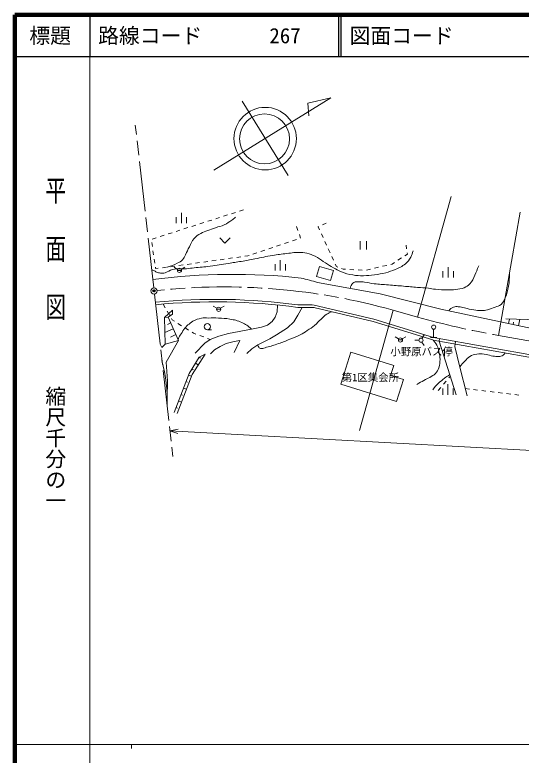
# Model space of a CAD drawing. Units: millimetres on the paper. Extents: x 40 to 680, y 20 to 380.
# Drawn here: x 40 to 161.6, y 202.4 to 380 of the extents above; entities that cross this region are included whole.
import ezdxf
from ezdxf.enums import TextEntityAlignment as Align

# ---------------------------------------------------------------- set-up
doc = ezdxf.new("R2010")
doc.units = ezdxf.units.MM
doc.header["$PDMODE"] = 32
doc.header["$PDSIZE"] = 0.5
doc.linetypes.add('CHAIN', pattern=[18.5, 12, -1.5, 3.5, -1.5])
for name, color, linetype, lineweight in [('M-BGD', 7, 'Continuous', 13), ('M-BMK', 2, 'CHAIN', 13), ('M-BMK-SRVR', 3, 'Continuous', 13), ('M-STR-HTXT', 7, 'Continuous', 13), ('M-TTL', 2, 'Continuous', 140), ('M-TTL-BAND', 7, 'Continuous', 13), ('M-TTL-LINE', 7, 'Continuous', 25)]:
    doc.layers.add(name, color=color, linetype=linetype, lineweight=lineweight)
doc.layers.add('M-OTRS', color=6, linetype='Continuous')
doc.layers.add('M-TTL-TXT', color=7, linetype='Continuous')
doc.styles.add('@ＭＳ ゴシック', font='')
doc.styles.add('ＭＳ ゴシック', font='')
doc.styles.get('@ＭＳ ゴシック').set_extended_font_data('@MS Gothic')
doc.styles.get('ＭＳ ゴシック').set_extended_font_data('MS Gothic')

msp = doc.modelspace()

# ---------------------------------------------------------------- linework, layer by layer
at = {"layer": 'M-BGD'}
for p, q in [((136.66, 307.513), (144.776, 336.394)), ((80, 330), (80, 332.5)), ((93.004, 332.589), (92.051, 332.286)), ((94.91, 333.195), (93.957, 332.892)), ((156.153, 303.073), (161.345, 332.621)), ((78.75, 330), (78.75, 331.5)), ((81.25, 330), (81.25, 331.5)), ((87.286, 330.77), (86.333, 330.466)), ((89.192, 331.376), (88.239, 331.073)), ((91.098, 331.982), (90.145, 331.679)), ((81.569, 328.95), (80.616, 328.647)), ((83.475, 329.557), (82.522, 329.254)), ((85.38, 330.163), (84.428, 329.86)), ((107.986, 328.267), (107.651, 329.209)), ((112.954, 329.234), (112.838, 329.182)), ((112.838, 329.182), (113.201, 328.388)), ((114.783, 330.043), (113.869, 329.638)), ((75.851, 327.131), (74.898, 326.828)), ((77.757, 327.737), (76.804, 327.434)), ((79.663, 328.344), (78.71, 328.041)), ((108.632, 326.452), (108.322, 327.325)), ((113.617, 327.478), (114.032, 326.569)), ((72.899, 325.379), (73.04, 324.389)), ((73.945, 326.525), (72.992, 326.221)), ((89.2, 326.487), (90.45, 325.237)), ((91.7, 326.487), (90.45, 325.237)), ((104.771, 325.153), (105.719, 325.472)), ((106.667, 325.791), (107.615, 326.11)), ((108.563, 326.429), (108.632, 326.452)), ((114.447, 325.659), (114.863, 324.749)), ((122.948, 325.716), (122.948, 323.716)), ((124.448, 325.716), (124.448, 323.716)), ((73.182, 323.399), (73.323, 322.409)), ((99.085, 323.24), (100.032, 323.559)), ((100.98, 323.878), (101.928, 324.197)), ((102.876, 324.515), (103.824, 324.834)), ((115.278, 323.84), (115.694, 322.93)), ((134.073, 323.882), (133.943, 324.751)), ((91.302, 321.535), (92.292, 321.674)), ((93.283, 321.814), (94.273, 321.954)), ((95.263, 322.093), (95.974, 322.193)), ((95.974, 322.193), (96.241, 322.283)), ((97.189, 322.602), (98.137, 322.921)), ((116.109, 322.021), (116.524, 321.111)), ((131.984, 321.129), (132.822, 321.676)), ((133.659, 322.222), (134.262, 322.615)), ((134.262, 322.615), (134.221, 322.893)), ((73.465, 321.419), (73.606, 320.429)), ((77.439, 319.581), (78.429, 319.721)), ((79.42, 319.86), (80.41, 320)), ((81.4, 320.139), (82.39, 320.279)), ((83.38, 320.418), (84.371, 320.558)), ((85.361, 320.698), (86.351, 320.837)), ((87.341, 320.977), (88.332, 321.116)), ((89.322, 321.256), (90.312, 321.395)), ((102.499, 318.672), (102.499, 320.172)), ((103.749, 318.672), (103.749, 321.172)), ((104.999, 318.672), (104.999, 320.172)), ((116.94, 320.201), (117.206, 319.618)), ((128.32, 319.67), (129.291, 319.906)), ((130.263, 320.143), (130.596, 320.224)), ((130.596, 320.224), (131.146, 320.583)), ((73.748, 319.439), (73.793, 319.118)), ((73.793, 319.118), (74.464, 319.2)), ((75.456, 319.322), (76.449, 319.444)), ((79.096, 318.945), (78.23, 319.445)), ((79.03, 318.695), (80.03, 318.695)), ((79.963, 318.945), (80.829, 319.445)), ((113.185, 319.65), (112.471, 317.254)), ((113.185, 319.65), (116.539, 318.652)), ((116.539, 318.652), (115.826, 316.256)), ((117.206, 319.618), (117.54, 319.487)), ((118.471, 319.122), (118.832, 318.981)), ((118.832, 318.981), (119.444, 318.949)), ((120.442, 318.896), (121.441, 318.844)), ((122.44, 318.792), (123.438, 318.74)), ((124.434, 318.723), (125.405, 318.959)), ((126.377, 319.196), (127.348, 319.433)), ((142.809, 316.998), (142.809, 318.498)), ((144.059, 316.998), (144.059, 319.498)), ((145.309, 316.998), (145.309, 318.498)), ((112.471, 317.254), (115.826, 316.256)), ((112.719, 315.826), (127.764, 313.073)), ((127.764, 313.073), (142.291, 309.371)), ((75.638, 310.617), (76.13, 309.746)), ((75.91, 307.418), (77.905, 309.186)), ((77.905, 309.186), (77.845, 308.224)), ((88.501, 309.622), (87.635, 310.122)), ((88.434, 309.372), (89.434, 309.372)), ((89.367, 309.622), (90.233, 310.122)), ((103.11, 310.388), (103.011, 308.794)), ((107.958, 307.925), (108.982, 309.816)), ((111.775, 309.801), (126.076, 306.434)), ((111.912, 310.385), (126.234, 307.013)), ((130.884, 309.136), (122.768, 280.255)), ((142.291, 309.371), (172.387, 303.013)), ((76.801, 307.471), (75.91, 307.418)), ((76.074, 300.962), (75.91, 307.418)), ((76.622, 308.876), (76.933, 308.325)), ((77.845, 308.224), (76.801, 307.471)), ((76.801, 307.471), (79.289, 301.903)), ((77.121, 308.076), (77.323, 307.848)), ((102.545, 307.441), (101.775, 306.438)), ((103.011, 308.794), (102.545, 307.441)), ((106.971, 306.366), (107.958, 307.925)), ((77.423, 306.079), (76.692, 305.752)), ((77.606, 307.135), (77.778, 306.83)), ((77.778, 306.83), (78.33, 306.486)), ((79.179, 305.958), (80.028, 305.429)), ((100.702, 305.575), (99.21, 305.086)), ((101.775, 306.438), (100.702, 305.575)), ((105.46, 304.951), (106.971, 306.366)), ((126.076, 306.434), (140.389, 302.013)), ((126.234, 307.013), (140.566, 302.586)), ((184.96, 306.22), (157.93, 307.06)), ((158.56, 305.934), (158.792, 307.033)), ((159.659, 305.702), (159.775, 306.251)), ((160.954, 305.428), (161.277, 306.956)), ((78.045, 304.687), (76.002, 303.774)), ((80.876, 304.9), (81.725, 304.372)), ((82.574, 303.843), (82.925, 303.625)), ((86.25, 304.437), (87.25, 304.437)), ((96.831, 304.619), (91.28, 303.546)), ((99.21, 305.086), (96.831, 304.619)), ((102.843, 303.226), (105.46, 304.951)), ((140.566, 304.586), (140.566, 302.586)), ((78.667, 303.295), (77.356, 302.709)), ((82.925, 303.625), (83.476, 303.424)), ((84.416, 303.081), (85.355, 302.738)), ((86.918, 302.147), (85.635, 301.237)), ((86.294, 302.395), (86.946, 302.157)), ((89.017, 302.916), (86.918, 302.147)), ((91.28, 303.546), (89.017, 302.916)), ((98.346, 300.823), (101.249, 302.262)), ((101.249, 302.262), (102.843, 303.226)), ((132.166, 302.253), (131.3, 302.753)), ((132.099, 302.003), (133.099, 302.003)), ((133.032, 302.253), (133.898, 302.753)), ((137.02, 301.95), (136.02, 301.95)), ((137.77, 302.383), (138.27, 303.249)), ((139.816, 302.586), (141.316, 302.586)), ((140.461, 301.996), (171.244, 296.513)), ((140.566, 302.586), (171.349, 297.103)), ((141.983, 302.334), (141.878, 301.743)), ((74.879, 300.991), (75.324, 300.203)), ((75.324, 300.203), (76.074, 300.962)), ((79.289, 301.903), (76.074, 300.962)), ((79.289, 301.903), (76.321, 296.663)), ((85.635, 301.237), (83.303, 298.858)), ((87.917, 299.604), (89.32, 300.45)), ((89.32, 300.45), (90.786, 301.152)), ((90.786, 301.152), (92.705, 301.647)), ((94.005, 301.854), (92.684, 298.985)), ((92.705, 301.647), (94.005, 301.854)), ((96.919, 299.919), (98.346, 300.823)), ((137.77, 301.517), (138.27, 300.651)), ((141.878, 301.743), (145.951, 288.865)), ((145.686, 300.434), (145.704, 301.062)), ((146.785, 295.799), (145.686, 300.434)), ((145.81, 301.652), (145.704, 301.062)), ((85.736, 298.64), (82.569, 293.709)), ((84.252, 297.888), (85.736, 298.64)), ((86.989, 298.696), (87.917, 299.604)), ((95.693, 298.789), (96.919, 299.919)), ((118.294, 291.435), (120.671, 299.073)), ((120.671, 299.073), (130.983, 295.864)), ((76.321, 296.663), (76.663, 292.231)), ((81.838, 293.996), (84.252, 297.888)), ((84.252, 297.888), (84.61, 297.666)), ((82.495, 295.056), (82.831, 294.847)), ((83.374, 296.472), (84.067, 296.042)), ((130.983, 295.864), (130.24, 293.476)), ((148.6, 288.567), (146.785, 295.799)), ((78.244, 284.571), (81.838, 293.996)), ((82.569, 293.709), (79.018, 284.342)), ((81.687, 293.598), (82.421, 293.318)), ((130.24, 293.476), (133.296, 292.525)), ((144.245, 292.916), (144.555, 293.278)), ((76.663, 292.231), (76.578, 288.016)), ((81.093, 292.041), (81.462, 291.9)), ((118.294, 291.435), (131.661, 287.274)), ((133.296, 292.525), (131.661, 287.274)), ((142.942, 291.4), (143.593, 292.158)), ((144.009, 288.875), (144.009, 291.375)), ((80.499, 290.484), (81.24, 290.201)), ((141.638, 289.883), (142.29, 290.641)), ((142.759, 288.875), (142.759, 290.375)), ((145.259, 288.875), (145.259, 290.375)), ((148.154, 290.344), (149.147, 290.225)), ((150.14, 290.107), (151.133, 289.988)), ((152.126, 289.869), (153.119, 289.751)), ((154.112, 289.632), (155.105, 289.513)), ((79.905, 288.926), (80.277, 288.785)), ((156.097, 289.395), (157.09, 289.276)), ((158.083, 289.157), (159.076, 289.039)), ((160.069, 288.92), (161.062, 288.801)), ((79.311, 287.369), (80.058, 287.084)), ((78.717, 285.812), (79.092, 285.669))]:
    msp.add_line(p, q, dxfattribs=at)
for centre, radius in [((79.53, 318.695), 0.5), ((88.934, 309.372), 0.5), ((86.25, 305.187), 0.75), ((140.566, 305.086), 0.5), ((132.599, 302.003), 0.5), ((137.52, 301.95), 0.5)]:
    msp.add_circle(centre, radius, dxfattribs=at)
for centre, radius, start, end in [((92.452, 164.751), 152.985, 83.88737, 97.25896), ((72.292, 169.407), 151.897, 74.56458, 76.11512), ((88.158, 164.769), 146.984, 82.25712, 95.62893), ((88.158, 164.769), 146.384, 82.24047, 95.62893), ((108.904, 164.56), 145.256, 88.81799, 90.38717), ((108.904, 164.56), 145.856, 88.81799, 90.37038), ((37.612, 287.251), 38.974, 358.26978, 14.64798)]:
    msp.add_arc(centre, radius, start, end, dxfattribs=at)
for points, knots in [([(93.026, 331.473), (92.593, 331.123), (92.463, 331.029), (92.091, 330.762), (91.419, 330.279), (91.037, 330.004), (90.295, 329.639), (89.519, 329.258), (89.015, 329.214), (88.2, 328.928), (87.467, 328.672), (87.054, 328.534), (86.329, 328.255), (85.681, 328.006), (85.287, 327.924), (84.683, 327.582), (84.001, 327.195), (83.593, 326.971), (83.074, 326.384), (82.471, 325.703), (82.333, 325.172), (81.914, 324.364), (81.536, 323.633), (81.397, 323.186), (81.016, 322.456), (80.759, 321.963), (80.689, 321.625), (80.306, 321.221), (79.89, 320.783), (79.526, 320.688), (78.996, 320.398), (78.115, 319.916), (77.728, 319.827), (76.602, 319.463)], [0, 0, 0, 0, 1, 1, 1, 2, 2, 2, 3, 3, 3, 4, 4, 4, 5, 5, 5, 6, 6, 6, 7, 7, 7, 8, 8, 8, 9, 9, 9, 10, 10, 10, 11, 11, 11, 11]), ([(135.629, 323.421), (135.453, 322.709), (135.367, 322.432), (135.061, 321.86), (134.69, 321.165), (134.383, 320.81), (133.784, 320.298), (132.957, 319.593), (132.367, 319.348), (131.37, 318.914), (130.498, 318.535), (129.985, 318.369), (129.064, 318.134), (128.026, 317.868), (127.429, 317.775), (126.367, 317.637), (125.332, 317.502), (124.748, 317.428), (123.705, 317.424), (122.705, 317.42), (122.135, 317.425), (121.15, 317.601), (120.061, 317.797), (119.446, 317.939), (118.417, 318.347), (117.633, 318.657), (117.237, 318.93), (116.501, 319.34), (115.741, 319.764), (115.315, 320.003), (114.585, 320.476), (113.816, 320.973), (113.472, 321.387), (112.668, 321.824), (111.92, 322.231), (111.462, 322.397), (110.645, 322.641), (109.877, 322.87), (109.424, 322.956), (108.623, 322.996), (107.331, 323.06), (106.607, 322.889), (105.322, 322.747), (103.974, 322.598), (103.219, 322.502), (101.88, 322.286), (100.221, 322.018), (99.308, 321.78), (97.657, 321.47), (96.369, 321.228), (95.648, 321.088), (94.357, 320.866), (93.153, 320.66), (92.476, 320.559), (91.269, 320.369), (89.565, 320.101), (88.615, 319.917), (86.904, 319.695), (85.398, 319.499), (84.545, 319.47), (83.036, 319.305), (82.342, 319.229), (81.958, 319.144), (81.261, 319.092), (79.933, 318.993), (79.151, 319.221), (77.855, 318.914), (77.13, 318.743), (76.831, 318.34), (76.116, 318.134), (75.689, 318.01), (75.424, 318.045), (74.98, 318.063), (74.613, 318.077), (74.401, 318.112), (74.057, 318.24), (73.758, 318.351), (73.693, 318.626), (73.383, 318.701), (73.188, 318.749), (73.084, 318.754), (72.871, 318.731)], [0, 0, 0, 0, 1, 1, 1, 2, 2, 2, 3, 3, 3, 4, 4, 4, 5, 5, 5, 6, 6, 6, 7, 7, 7, 8, 8, 8, 9, 9, 9, 10, 10, 10, 11, 11, 11, 12, 12, 12, 13, 13, 13, 14, 14, 14, 15, 15, 15, 16, 16, 16, 17, 17, 17, 18, 18, 18, 19, 19, 19, 20, 20, 20, 21, 21, 21, 22, 22, 22, 23, 23, 23, 24, 24, 24, 25, 25, 25, 26, 26, 26, 27, 27, 27, 27]), ([(151.394, 319.805), (150.992, 318.731), (150.873, 318.41), (150.454, 317.554), (150.042, 316.709), (149.923, 316.137), (149.274, 315.456), (148.833, 314.994), (148.516, 314.768), (147.92, 314.539), (147.14, 314.239), (146.652, 314.223), (145.822, 314.124), (145.058, 314.032), (144.626, 313.986), (143.856, 313.993), (142.744, 314.002), (142.119, 314.036), (141.015, 314.167), (140.355, 314.246), (139.993, 314.352), (139.333, 314.43), (138.304, 314.551), (137.721, 314.545), (136.689, 314.626), (135.391, 314.729), (134.665, 314.8), (133.368, 314.91), (131.943, 315.031), (131.144, 315.097), (129.719, 315.216), (128.379, 315.328), (127.625, 315.349), (126.289, 315.5), (125.37, 315.604), (124.869, 315.759), (123.951, 315.872), (123.483, 315.929), (123.22, 315.978), (122.749, 315.981), (122.214, 315.984), (121.861, 316.045), (121.394, 315.784), (121.078, 315.607), (120.958, 315.403), (120.783, 315.085), (120.644, 314.834), (120.603, 314.71), (120.524, 314.398)], [0, 0, 0, 0, 1, 1, 1, 2, 2, 2, 3, 3, 3, 4, 4, 4, 5, 5, 5, 6, 6, 6, 7, 7, 7, 8, 8, 8, 9, 9, 9, 10, 10, 10, 11, 11, 11, 12, 12, 12, 13, 13, 13, 14, 14, 14, 15, 15, 15, 16, 16, 16, 16]), ([(158.789, 318.078), (158.767, 316.636), (158.765, 316.154), (158.544, 314.947), (158.335, 313.801), (158.201, 313.144), (157.735, 312.076), (157.448, 311.42), (157.281, 311.008), (156.746, 310.532), (156.294, 310.13), (155.89, 310.131), (155.328, 309.905), (154.622, 309.621), (154.248, 309.38), (153.502, 309.224), (152.927, 309.103), (152.591, 309.096), (152.003, 309.088), (151.3, 309.078), (150.901, 309.096), (150.205, 309.197), (149.331, 309.323), (148.861, 309.505), (147.997, 309.687), (147.413, 309.81), (147.094, 309.952), (146.498, 309.987), (146.051, 310.013), (145.78, 310.043), (145.353, 309.905), (144.799, 309.726), (144.592, 309.435), (144.194, 308.969)], [0, 0, 0, 0, 1, 1, 1, 2, 2, 2, 3, 3, 3, 4, 4, 4, 5, 5, 5, 6, 6, 6, 7, 7, 7, 8, 8, 8, 9, 9, 9, 10, 10, 10, 11, 11, 11, 11]), ([(96.831, 304.619), (95.88, 305.43), (95.497, 305.745), (94.498, 306.218), (93.44, 306.718), (92.758, 306.795), (91.607, 307.006), (90.578, 307.195), (89.987, 307.226), (88.941, 307.269), (87.974, 307.309), (87.431, 307.279), (86.463, 307.269), (85.817, 307.262), (85.445, 307.35), (84.811, 307.231), (83.98, 307.076), (83.49, 306.943), (82.783, 306.48), (81.819, 305.849), (81.287, 305.419), (80.605, 304.49), (79.974, 303.63), (79.427, 302.632), (79.172, 302.166)], [0, 0, 0, 0, 1, 1, 1, 2, 2, 2, 3, 3, 3, 4, 4, 4, 5, 5, 5, 6, 6, 6, 7, 7, 7, 8, 8, 8, 8]), ([(98.346, 300.823), (98.376, 300.582), (98.404, 300.425), (98.562, 300.243), (98.74, 300.039), (98.924, 299.969), (99.195, 299.962), (99.7, 299.95), (99.971, 300.111), (100.459, 300.243), (101.582, 300.548), (102.203, 300.747), (103.305, 301.122), (104.391, 301.491), (104.983, 301.742), (106.045, 302.175), (107.012, 302.571), (107.576, 302.749), (108.504, 303.229), (109.204, 303.592), (109.565, 303.853), (110.226, 304.283), (110.927, 304.74), (111.334, 304.983), (111.982, 305.513), (112.632, 306.044), (112.917, 306.43), (113.534, 306.999), (114.065, 307.489), (114.297, 307.86), (114.922, 308.222), (115.389, 308.492), (115.609, 308.58), (116.194, 308.761)], [0, 0, 0, 0, 1, 1, 1, 2, 2, 2, 3, 3, 3, 4, 4, 4, 5, 5, 5, 6, 6, 6, 7, 7, 7, 8, 8, 8, 9, 9, 9, 10, 10, 10, 11, 11, 11, 11]), ([(136.541, 291.329), (137.341, 291.811), (137.555, 291.943), (138.22, 292.308), (138.761, 292.606), (139.087, 292.73), (139.619, 293.043), (140.171, 293.368), (140.537, 293.493), (140.984, 293.953), (141.423, 294.405), (141.577, 294.758), (141.788, 295.352), (142.053, 296.095), (142.11, 296.557), (142.103, 297.346), (142.097, 298.105), (141.974, 298.526), (141.823, 299.27), (141.744, 299.66), (141.681, 299.876), (141.543, 300.249), (141.265, 301.002), (141.014, 301.257), (140.461, 301.996)], [0, 0, 0, 0, 1, 1, 1, 2, 2, 2, 3, 3, 3, 4, 4, 4, 5, 5, 5, 6, 6, 6, 7, 7, 7, 8, 8, 8, 8]), ([(146.854, 295.523), (147.382, 296.2), (147.539, 296.405), (148.035, 296.919), (148.491, 297.39), (148.704, 297.723), (149.268, 298.057), (149.855, 298.405), (150.246, 298.514), (150.919, 298.627), (151.613, 298.743), (152.022, 298.705), (152.722, 298.627), (153.395, 298.551), (153.743, 298.346), (154.41, 298.228), (154.984, 298.127), (155.307, 298.031), (155.89, 298.038), (156.331, 298.044), (156.616, 297.991), (157.009, 298.19), (157.375, 298.375), (157.519, 298.563), (157.77, 298.913)], [0, 0, 0, 0, 1, 1, 1, 2, 2, 2, 3, 3, 3, 4, 4, 4, 5, 5, 5, 6, 6, 6, 7, 7, 7, 8, 8, 8, 8]), ([(140.351, 290.051), (140.932, 290.803), (141.118, 291.05), (141.698, 291.606), (142.242, 292.128), (142.595, 292.368), (143.197, 292.821), (143.667, 293.175), (143.828, 293.289), (144.423, 293.697)], [0, 0, 0, 0, 1, 1, 1, 2, 2, 2, 3, 3, 3, 3])]:
    msp.add_open_spline(points, degree=3, knots=knots, dxfattribs=at)
at = {"layer": 'M-BMK'}
for p, q in [((73.347, 314.522), (68.932, 353.523)), ((73.516, 313.032), (77.931, 274.031)), ((130.884, 309.136), (136.66, 307.513)), ((156.153, 303.073), (171.173, 300.434))]:
    msp.add_line(p, q, dxfattribs=at)
for centre, radius, start, end in [((90.305, 164.729), 150, 74.30448, 96.1724), ((190.765, 500.056), 200, 254.30448, 260.03416)]:
    msp.add_arc(centre, radius, start, end, dxfattribs=at)
at = {"layer": 'M-BMK-SRVR'}
for p, q in [((87.774, 342.733), (115.854, 360.067)), ((94.59, 359.27), (105.612, 341.416)), ((115.854, 360.067), (110.339, 358.784)), ((110.339, 358.784), (110.603, 355.797))]:
    msp.add_line(p, q, dxfattribs=at)
for centre, radius in [((100.123, 350.307), 7.493), ((99.984, 350.232), 5.995), ((73.431, 313.777), 0.75)]:
    msp.add_circle(centre, radius, dxfattribs=at)
msp.add_point((73.431, 313.777), dxfattribs=at)
msp.add_point((73.431, 313.777), dxfattribs=at)
at = {"layer": 'M-OTRS'}
msp.add_point((73.431, 313.777), dxfattribs=at)
at = {"layer": 'M-STR-HTXT'}
for p, q in [((79.188, 280.63), (77.231, 280.218)), ((77.231, 280.218), (297.063, 268.257)), ((77.231, 280.218), (79.132, 279.596))]:
    msp.add_line(p, q, dxfattribs=at)
at = {"layer": 'M-TTL'}
for p, q in [((40, 380), (40, 20)), ((680, 380), (40, 380))]:
    msp.add_line(p, q, dxfattribs=at)
at = {"layer": 'M-TTL-BAND'}
for p, q in [((58, 370), (58, 20)), ((40, 205), (579, 205)), ((68, 205), (68, 204))]:
    msp.add_line(p, q, dxfattribs=at)
at = {"layer": 'M-TTL-LINE'}
for p, q in [((58, 380), (58, 370)), ((117.75, 380), (117.75, 370)), ((118.25, 380), (118.25, 370)), ((40, 370), (680, 370))]:
    msp.add_line(p, q, dxfattribs=at)

# ---------------------------------------------------------------- texts
at = {"layer": 'M-BGD', "style": 'ＭＳ ゴシック'}
for s, p in [('小野原バス停', (137.679, 299.223)), ('第1区集会所', (125.38, 293.018))]:
    msp.add_text(s, height=1.833, dxfattribs=at).set_placement(p, align=Align.MIDDLE_CENTER)
at = {"layer": 'M-TTL-BAND', "style": '@ＭＳ ゴシック', "width": 1.4}
msp.add_text('平  面  図', height=3.666, rotation=270, dxfattribs=at).set_placement((49.777, 306.475), align=Align.MIDDLE_RIGHT)
at = {"layer": 'M-TTL-BAND', "style": '@ＭＳ ゴシック'}
msp.add_text('縮尺千分の一', height=3.666, rotation=270, dxfattribs=at).set_placement((49.777, 261.03), align=Align.MIDDLE_RIGHT)
at = {"layer": 'M-TTL-TXT', "style": 'ＭＳ ゴシック'}
msp.add_text('標題', height=3.666, dxfattribs=at).set_placement((48.5, 375), align=Align.MIDDLE_CENTER)
for s, p in [('路線コード', (60, 375)), ('267', (101.142, 375)), ('図面コード', (120.38, 375))]:
    msp.add_text(s, height=3.666, dxfattribs=at).set_placement(p, align=Align.MIDDLE_LEFT)

doc.saveas('drawing.dxf')
